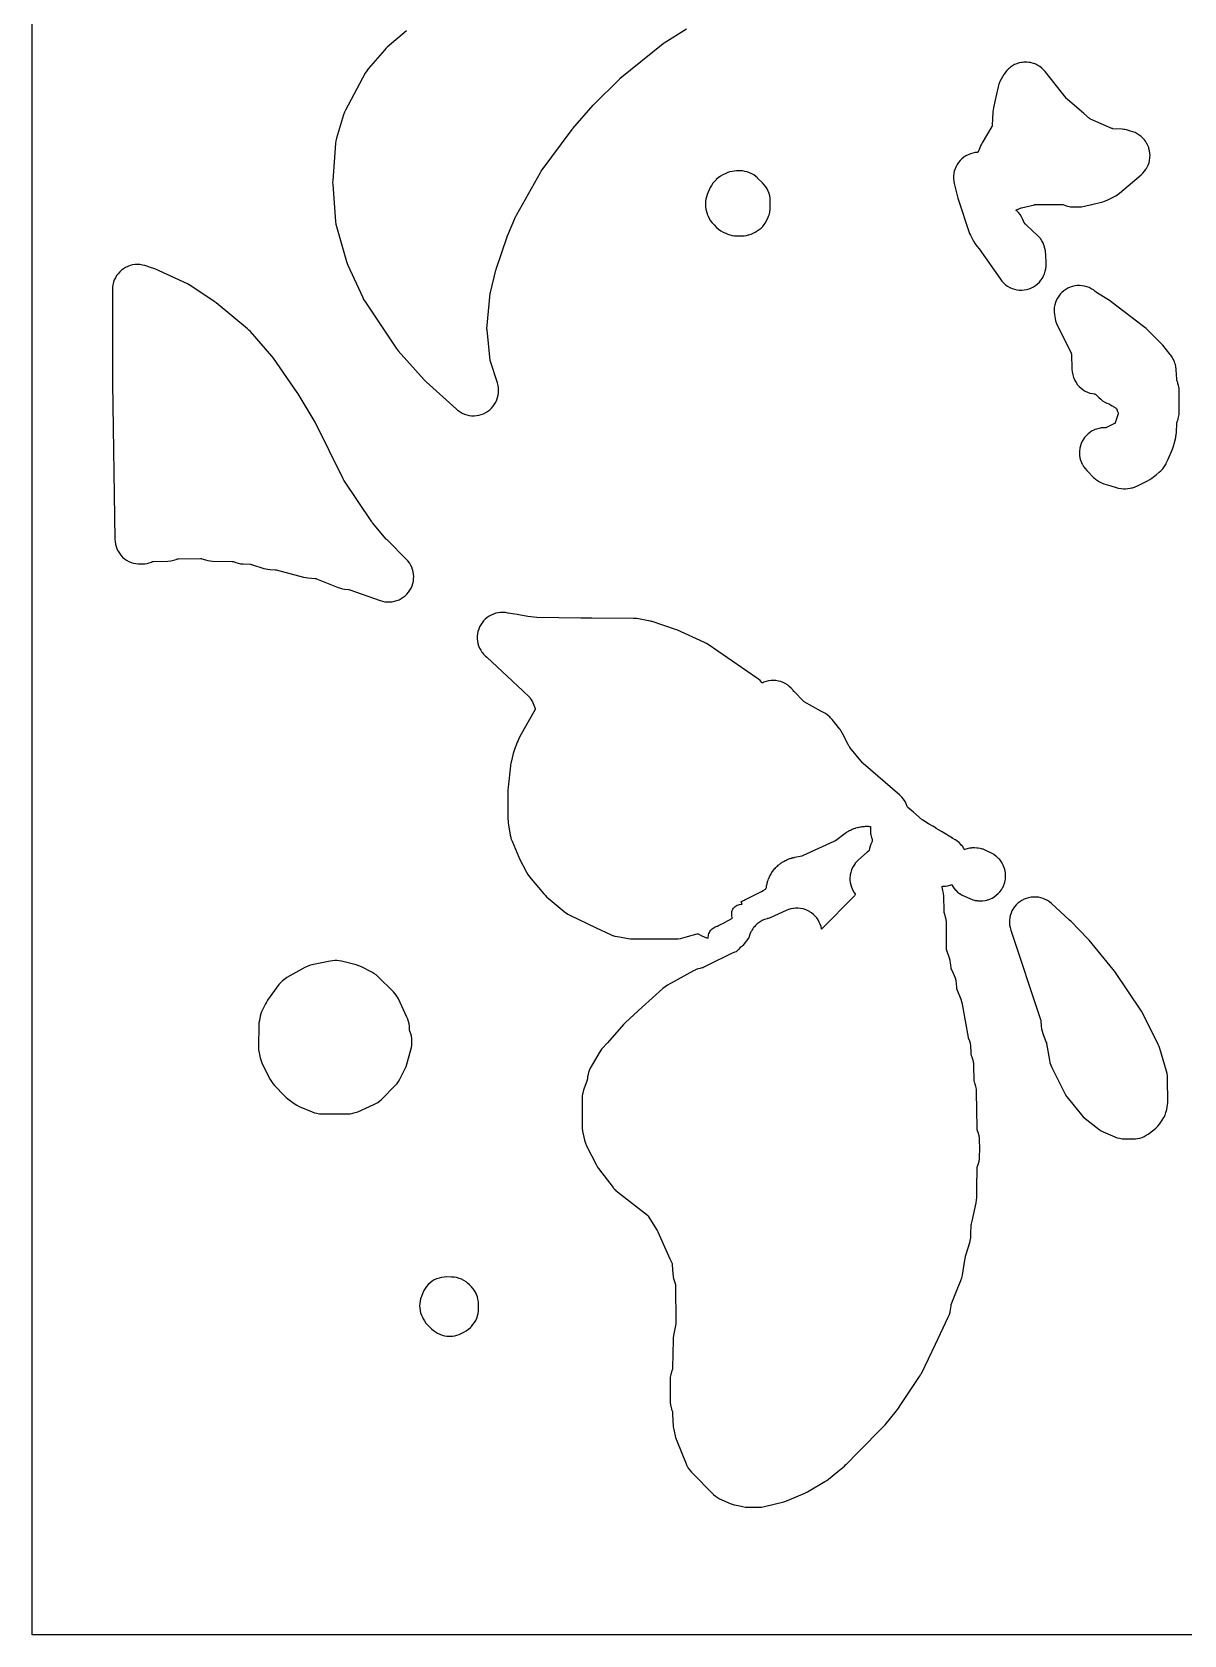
# Model space of a CAD drawing. Header units: millimetres. Extents: x 0 to 300, y 0 to 300.
# Drawn here: x 0 to 114.8, y 0 to 159.8 of the extents above; entities that cross this region are included whole.
import ezdxf

# ---------------------------------------------------------------- set-up
doc = ezdxf.new("R2010")
doc.units = ezdxf.units.MM
doc.layers.add('CUT', color=7, linetype='CONTINUOUS')

msp = doc.modelspace()

# ---------------------------------------------------------------- linework, layer by layer
at = {"layer": 'CUT'}
for points in [[(0.0029, 0.0029), (0.0006, 0.0501), (0, 0.0614), (0, 299.9386), (0.0006, 299.9499), (0.0029, 299.9971), (0.0501, 299.9994), (0.0614, 300), (299.8528, 300), (299.9113, 299.9971), (299.9141, 299.9386), (299.9141, 0.0614), (299.9113, 0.0029), (299.8528, 0), (299.8528, 0), (0.0614, 0), (0.0501, 0.0006)], [(92.1057, 146.3733), (92.0101, 146.1461), (91.9372, 145.9107), (91.8879, 145.6692), (91.8626, 145.424), (91.8616, 145.1775), (91.8849, 144.9321), (91.9322, 144.6902), (91.9345, 144.6806), (91.9347, 144.68), (92.2962, 143.2106), (92.3527, 143.0155), (93.3951, 139.8958), (93.4615, 139.7197), (93.5409, 139.549), (93.8481, 138.949), (94.001, 138.6899), (94.184, 138.4511), (94.4131, 138.1866), (96.5384, 135.1354), (96.6897, 134.9396), (96.8597, 134.7596), (97.0466, 134.5974), (97.2486, 134.4545), (97.4638, 134.3322), (97.69, 134.2318), (97.925, 134.1542), (98.1666, 134.1003), (98.4123, 134.0705), (98.6597, 134.0652), (98.9065, 134.0844), (99.1501, 134.1278), (99.3883, 134.1952), (99.6186, 134.2858), (99.8389, 134.3986), (100.0469, 134.5328), (100.2406, 134.6868), (100.4182, 134.8592), (100.5778, 135.0484), (100.7179, 135.2524), (100.8372, 135.4692), (100.9345, 135.6968), (101.0088, 135.9329), (101.0593, 136.1752), (101.0857, 136.4213), (101.0876, 136.6688), (101.0457, 137.67), (101.0431, 137.7319), (101.0217, 137.9705), (100.9774, 138.206), (100.9109, 138.4361), (100.8878, 138.4944), (100.8781, 138.5263), (100.7804, 138.7598), (100.6595, 138.9823), (100.5168, 139.1914), (100.3537, 139.385), (100.1718, 139.5611), (99.7941, 139.8914), (99.0212, 140.6291), (98.8719, 140.8285), (98.8413, 140.921), (98.751, 141.1541), (98.638, 141.3769), (98.5032, 141.5874), (98.3482, 141.7833), (98.1743, 141.9628), (98.0847, 142.0465), (98.1348, 142.0711), (98.5251, 142.2393), (98.5413, 142.2458), (98.6096, 142.2684), (98.6264, 142.2728), (99.919, 142.5782), (99.9412, 142.5827), (100.0342, 142.5937), (100.0568, 142.5945), (101.2106, 142.5992), (102.0073, 142.6025), (102.1892, 142.5944), (102.1892, 142.5945), (102.2221, 142.5916), (102.4834, 142.5956), (102.6215, 142.6049), (102.6397, 142.605), (102.6584, 142.6046), (102.696, 142.6008), (102.7012, 142.6003), (102.7028, 142.5999), (102.7433, 142.5915), (102.7633, 142.5856), (103.1226, 142.47), (103.2373, 142.4396), (103.3749, 142.4031), (103.5321, 142.3786), (103.6327, 142.3629), (103.7288, 142.3581), (103.8934, 142.3498), (104.3214, 142.3507), (104.622, 142.3694), (104.9183, 142.4242), (105.6048, 142.5945), (105.6481, 142.6043), (106.7275, 142.873), (106.9045, 142.9277), (106.993, 142.955), (106.9935, 142.9553), (106.994, 142.9554), (107.2496, 143.067), (107.6521, 143.27), (107.9225, 143.4065), (108.0265, 143.4669), (108.1781, 143.555), (108.4144, 143.7327), (109.7046, 144.8281), (110.5668, 145.5601), (110.6851, 145.6708), (110.7428, 145.7248), (110.9021, 145.9056), (110.9412, 145.9597), (111.0433, 146.101), (111.1008, 146.1993), (111.165, 146.3091), (111.2234, 146.4356), (111.2661, 146.5279), (111.3457, 146.7555), (111.403, 146.9896), (111.4075, 147.0211), (111.4374, 147.2282), (111.4423, 147.3314), (111.4487, 147.469), (111.4368, 147.7092), (111.4368, 147.7098), (111.4342, 147.7273), (111.4017, 147.9483), (111.3439, 148.1823), (111.3138, 148.2675), (111.2637, 148.4096), (111.1757, 148.5988), (111.1621, 148.6282), (111.1456, 148.6562), (111.0398, 148.836), (110.9906, 148.9038), (110.8982, 149.031), (110.7384, 149.2115), (110.5619, 149.3757), (110.5203, 149.4076), (110.3705, 149.5222), (110.1658, 149.6496), (109.9498, 149.7566), (109.7246, 149.8424), (109.512, 149.9118), (109.3072, 149.9787), (109.0987, 150.0369), (108.9203, 150.0704), (108.8859, 150.0768), (108.8402, 150.0814), (108.6705, 150.0982), (107.7517, 150.1494), (107.7437, 150.1501), (107.734, 150.1508), (107.7118, 150.154), (107.6978, 150.1561), (107.6634, 150.1676), (107.6536, 150.1717), (107.6469, 150.1745), (105.5222, 151.1061), (105.5042, 151.1145), (105.4686, 151.1347), (105.435, 151.1582), (105.4216, 151.1693), (105.4197, 151.1708), (104.8441, 151.6691), (103.2011, 153.0913), (103.1874, 153.1036), (103.1347, 153.1586), (103.127, 153.1678), (103.1229, 153.1728), (100.9977, 155.8433), (100.8387, 156.0244), (100.663, 156.1893), (100.4723, 156.3366), (100.2697, 156.464), (100.2683, 156.4648), (100.0529, 156.5728), (99.9664, 156.6062), (99.828, 156.6596), (99.6144, 156.7191), (99.5959, 156.7243), (99.5286, 156.7362), (99.3586, 156.7663), (99.1703, 156.7812), (99.1184, 156.7853), (98.8775, 156.7811), (98.7492, 156.7665), (98.6381, 156.7538), (98.4024, 156.7035), (98.1727, 156.6307), (97.951, 156.5362), (97.7395, 156.4207), (97.5401, 156.2854), (97.4308, 156.1948), (97.3546, 156.1316), (97.1848, 155.9606), (97.0322, 155.7741), (96.8983, 155.5737), (96.8789, 155.5414), (96.6052, 155.0856), (96.479, 154.8472), (96.3792, 154.5967), (96.307, 154.3369), (95.9795, 152.8521), (95.8461, 152.2474), (95.8105, 152.0475), (95.8102, 152.0458), (95.7909, 151.8418), (95.7178, 150.4685), (95.7163, 150.4494), (95.7156, 150.4447), (95.7152, 150.4418), (95.7148, 150.4391), (95.7119, 150.4203), (95.7104, 150.4103), (95.6935, 150.3746), (95.6916, 150.3713), (95.6841, 150.3579), (94.7187, 148.7447), (94.6535, 148.6159), (94.5591, 148.4294), (94.4754, 148.2302), (94.3129, 147.8434), (94.2871, 147.7895), (94.2645, 147.7886), (94.019, 147.7672), (93.7767, 147.7216), (93.5401, 147.6525), (93.3115, 147.5604), (93.0931, 147.4462), (92.8869, 147.311), (92.6951, 147.1562), (92.5195, 146.9833), (92.3617, 146.7939), (92.2233, 146.5899)], [(71.461, 139.5735), (71.6774, 139.6468), (71.8862, 139.7396), (72.0955, 139.8443), (72.2993, 139.9585), (72.4916, 140.0912), (72.6706, 140.2412), (72.8349, 140.4073), (72.9829, 140.5881), (73.1134, 140.7818), (73.2253, 140.9869), (73.227, 140.9903), (73.3375, 141.2175), (73.4276, 141.4267), (73.4984, 141.6433), (73.5492, 141.8653), (73.5795, 142.0911), (73.5892, 142.3187), (73.5871, 142.9647), (73.574, 143.2134), (73.5361, 143.4595), (73.474, 143.7006), (73.3881, 143.9343), (73.2795, 144.1584), (73.1491, 144.3705), (72.9983, 144.5686), (72.8285, 144.7507), (72.3285, 145.236), (72.3249, 145.2395), (72.143, 145.3997), (71.9464, 145.5416), (71.737, 145.6637), (71.5168, 145.765), (71.2878, 145.8445), (71.0522, 145.9014), (70.8122, 145.9352), (70.57, 145.9457), (70.2364, 145.9439), (70.0077, 145.9321), (69.781, 145.8995), (69.5583, 145.8463), (69.5434, 145.8413), (69.5265, 145.8372), (69.3098, 145.7626), (69.1009, 145.6685), (68.8602, 145.5466), (68.6274, 145.4124), (68.4102, 145.254), (68.2114, 145.0732), (68.2066, 145.0684), (68.0322, 144.8918), (67.8657, 144.7055), (67.7187, 144.5035), (67.5925, 144.2878), (67.4885, 144.0606), (67.3018, 143.592), (67.2972, 143.5805), (67.2196, 143.3549), (67.1638, 143.123), (67.1303, 142.8868), (67.1196, 142.6485), (67.1198, 142.5825), (67.1312, 142.3504), (67.1641, 142.1203), (67.2182, 141.8943), (67.2252, 141.8737), (67.2283, 141.8611), (67.2895, 141.6847), (67.2931, 141.6743), (67.2934, 141.6736), (67.3037, 141.6439), (67.3987, 141.4345), (67.5151, 141.2067), (67.6485, 140.9764), (67.8057, 140.7617), (67.9849, 140.5648), (67.989, 140.5608), (68.2388, 140.314), (68.4409, 140.1349), (68.6611, 139.9787), (68.8968, 139.8471), (69.1436, 139.7263), (69.1496, 139.7234), (69.3591, 139.6325), (69.576, 139.5611), (69.7984, 139.5098), (70.0247, 139.479), (70.2528, 139.469), (70.7527, 139.4698), (70.9808, 139.4807), (71.2069, 139.5123), (71.4292, 139.5644), (71.4456, 139.5698)], [(8.5774, 108.0342), (8.7093, 107.8245), (8.8614, 107.6288), (9.0321, 107.4491), (9.2197, 107.2872), (9.4225, 107.1447), (9.6383, 107.0229), (9.8652, 106.9232), (10.1008, 106.8464), (10.3428, 106.7932), (10.589, 106.7643), (10.8368, 106.76), (11.0192, 106.7658), (11.2448, 106.7832), (11.4678, 106.821), (11.6865, 106.8787), (11.8991, 106.956), (11.9706, 106.9857), (11.9866, 106.992), (12.022, 107.003), (12.0584, 107.0073), (12.0757, 107.0082), (13.5362, 107.048), (13.8207, 107.072), (14.1007, 107.1284), (14.3723, 107.2163), (14.5001, 107.2659), (14.5162, 107.2717), (14.5517, 107.2818), (14.588, 107.2853), (14.6053, 107.2858), (16.8196, 107.2971), (16.8389, 107.2967), (16.8803, 107.2926), (16.921, 107.2843), (16.9396, 107.279), (17.3011, 107.1657), (17.531, 107.1055), (17.7657, 107.0674), (18.0029, 107.0518), (19.9411, 107.0163), (19.9616, 107.0153), (20.0052, 107.0097), (20.048, 106.9994), (20.0675, 106.993), (20.3092, 106.906), (20.5487, 106.833), (20.7943, 106.7844), (21.0436, 106.7606), (21.7742, 106.7277), (21.7795, 106.7273), (21.8307, 106.7208), (21.8567, 106.715), (21.8797, 106.7084), (23.1098, 106.3208), (23.3113, 106.2665), (23.5165, 106.2292), (23.7242, 106.2091), (24.232, 106.1812), (24.2509, 106.1797), (24.3314, 106.1671), (24.3498, 106.1628), (27.0742, 105.4511), (27.2894, 105.4049), (27.5078, 105.3778), (28.239, 105.3196), (28.2577, 105.3177), (28.2976, 105.3104), (28.3365, 105.2992), (28.3542, 105.2927), (30.5286, 104.4237), (30.733, 104.3521), (30.9428, 104.2985), (31.1564, 104.2632), (31.5584, 104.2146), (31.5788, 104.2116), (31.6656, 104.1912), (31.6853, 104.1849), (34.7147, 103.1129), (34.9456, 103.0436), (35.182, 102.9968), (35.4218, 102.973), (35.6628, 102.9724), (35.9028, 102.995), (36.1394, 103.0406), (36.3706, 103.1087), (36.5941, 103.1988), (36.8079, 103.3101), (37.0101, 103.4414), (37.1986, 103.5915), (37.3718, 103.7591), (37.528, 103.9426), (37.6659, 104.1403), (37.7841, 104.3503), (37.8815, 104.5708), (37.9572, 104.7996), (38.0105, 105.0346), (38.041, 105.2737), (38.0483, 105.5146), (38.0323, 105.7551), (37.9933, 105.9929), (37.9316, 106.2259), (37.8477, 106.4518), (37.7424, 106.6687), (37.6168, 106.8743), (37.4719, 107.067), (37.3092, 107.2447), (35.3864, 109.1519), (35.3462, 109.1938), (35.308, 109.2376), (33.9511, 110.8747), (33.914, 110.9218), (33.8793, 110.9708), (31.091, 115.1231), (31.0498, 115.189), (31.013, 115.2574), (28.2131, 120.8954), (28.1178, 121.0697), (26.5323, 123.7121), (26.4381, 123.8576), (24.0561, 127.2675), (23.8903, 127.4795), (21.7604, 129.9205), (21.6199, 130.0688), (21.4678, 130.2051), (18.34, 132.7862), (18.141, 132.9344), (15.8388, 134.4779), (15.67, 134.5816), (15.4936, 134.6716), (12.2387, 136.1729), (12.2373, 136.1735), (11.9217, 136.2939), (11.238, 136.5031), (10.9998, 136.5633), (10.7569, 136.5999), (10.5116, 136.6125), (10.2661, 136.6009), (10.0231, 136.5653), (9.7847, 136.506), (9.5532, 136.4236), (9.331, 136.3189), (9.1201, 136.1928), (8.9226, 136.0467), (8.7404, 135.8819), (8.5753, 135.7), (8.4288, 135.5028), (8.3024, 135.2921), (8.1972, 135.0701), (8.1144, 134.8388), (8.0546, 134.6005), (8.0186, 134.3575), (8.0066, 134.1121), (8.0066, 134.111), (8.0081, 124.8321), (8.0084, 124.7925), (8.2573, 109.2187), (8.2736, 108.9714), (8.3142, 108.727), (8.3789, 108.4877), (8.4669, 108.2561)], [(104.2306, 124.6339), (104.3971, 124.4455), (104.5817, 124.2749), (104.7826, 124.1236), (104.9976, 123.9933), (105.2246, 123.8852), (105.4613, 123.8005), (105.7054, 123.74), (105.867, 123.7168), (105.8668, 123.7154), (105.9162, 123.7084), (105.994, 123.6934), (106.0049, 123.6902), (106.0466, 123.6517), (106.0835, 123.6145), (106.243, 123.4533), (106.3156, 123.3799), (106.3501, 123.345), (106.53, 123.1801), (106.725, 123.0335), (106.9335, 122.9067), (107.1533, 122.8008), (107.3824, 122.7168), (107.4139, 122.7069), (107.5223, 122.6287), (107.5227, 122.6293), (107.6757, 122.519), (107.9095, 122.3859), (108.0112, 122.3351), (108.0664, 122.3039), (108.0932, 122.2464), (108.1804, 122.0309), (108.2622, 121.8287), (108.2691, 121.8105), (108.2803, 121.7723), (108.272, 121.7333), (108.2702, 121.7271), (108.2666, 121.7147), (107.9876, 120.84), (107.981, 120.8212), (107.9648, 120.7839), (107.93, 120.7627), (107.9123, 120.7536), (107.8511, 120.7243), (107.1029, 120.3659), (107.0966, 120.3631), (107.0849, 120.3578), (107.0464, 120.3439), (107.044, 120.3438), (107.0359, 120.3435), (106.9094, 120.3449), (106.8184, 120.3458), (106.6506, 120.3314), (106.5784, 120.3252), (106.4912, 120.3092), (106.3415, 120.2816), (106.1099, 120.2154), (105.9439, 120.1501), (105.8857, 120.1272), (105.8308, 120.0992), (105.6711, 120.0178), (105.468, 119.8883), (105.4154, 119.8472), (105.2783, 119.7398), (105.1122, 119.5819), (105.1037, 119.5738), (104.946, 119.3918), (104.9263, 119.364), (104.8065, 119.1954), (104.6866, 118.9865), (104.5873, 118.767), (104.5132, 118.5496), (104.5096, 118.539), (104.4542, 118.3046), (104.44, 118.2003), (104.4216, 118.0659), (104.4144, 117.8809), (104.4144, 117.8808), (104.4122, 117.8252), (104.4259, 117.5847), (104.4628, 117.3466), (104.5224, 117.1132), (104.6041, 116.8866), (104.6936, 116.6978), (104.7073, 116.669), (104.831, 116.4623), (104.8455, 116.4426), (104.974, 116.2684), (105.135, 116.0892), (105.2354, 115.9877), (105.8254, 115.3914), (105.9569, 115.2709), (106.0042, 115.2275), (106.198, 115.0816), (106.3247, 115.0043), (106.405, 114.9552), (106.6233, 114.8495), (106.8508, 114.7655), (107.5384, 114.5487), (108.0692, 114.3813), (108.1648, 114.3564), (108.3118, 114.318), (108.5596, 114.2793), (108.81, 114.2656), (108.875, 114.2654), (109.0098, 114.2648), (109.2407, 114.2744), (109.4698, 114.3054), (109.6068, 114.337), (109.6951, 114.3574), (109.9146, 114.43), (110.0164, 114.4745), (110.1264, 114.5225), (111.1884, 115.0462), (111.4176, 115.1746), (111.632, 115.3263), (112.0444, 115.6519), (112.3546, 115.8969), (112.5245, 116.0451), (112.5405, 116.0591), (112.5408, 116.0595), (112.7094, 116.2388), (112.7821, 116.3333), (112.8598, 116.4344), (112.9902, 116.6437), (113.044, 116.7528), (113.0993, 116.865), (113.2544, 117.2229), (113.6791, 118.2028), (113.7545, 118.3992), (113.8132, 118.6013), (113.8435, 118.7247), (114.0044, 119.3807), (114.0355, 119.5409), (114.0509, 119.6204), (114.0738, 119.8636), (114.1157, 120.7914), (114.1164, 120.8011), (114.1169, 120.8087), (114.1194, 120.8278), (114.1216, 120.8443), (114.1273, 120.8622), (114.1324, 120.8782), (114.1388, 120.8945), (114.1503, 120.922), (114.1573, 120.9388), (114.1695, 120.9726), (114.2407, 121.1696), (114.2631, 121.258), (114.301, 121.4074), (114.3377, 121.65), (114.3505, 121.895), (114.3545, 123.2667), (114.3566, 123.9844), (114.3477, 124.1529), (114.3419, 124.2626), (114.2963, 124.5375), (114.2312, 124.7674), (114.2204, 124.8056), (114.2149, 124.8218), (114.1301, 125.068), (114.1246, 125.0853), (114.1156, 125.122), (114.11, 125.1595), (114.1086, 125.1771), (114.0565, 126.1057), (114.0539, 126.1514), (114.0515, 126.1738), (114.0262, 126.4077), (113.9722, 126.6599), (113.9283, 126.7948), (113.8925, 126.9051), (113.788, 127.1409), (113.7319, 127.2388), (113.6598, 127.3646), (113.5094, 127.5735), (113.5092, 127.5739), (113.4606, 127.6346), (112.7175, 128.5623), (112.5237, 128.7776), (111.0506, 130.2335), (110.8014, 130.4493), (110.1, 130.9798), (110.1, 130.9799), (107.6937, 132.8001), (107.4159, 133.0102), (107.2295, 133.1384), (106.1214, 133.8285), (106.073, 133.862), (105.9923, 133.9298), (105.7988, 134.0769), (105.592, 134.2045), (105.3738, 134.3114), (105.1462, 134.3967), (104.9114, 134.4594), (104.6716, 134.499), (104.4291, 134.5152), (104.1862, 134.5078), (103.9452, 134.4768), (103.7083, 134.4225), (103.4778, 134.3455), (103.2559, 134.2465), (103.0446, 134.1264), (102.846, 133.9864), (102.6619, 133.8277), (102.4941, 133.652), (102.3441, 133.4607), (102.2135, 133.2558), (102.1033, 133.0392), (102.0147, 132.8129), (101.9485, 132.5791), (101.9053, 132.3399), (101.8855, 132.0977), (101.8894, 131.8547), (101.9168, 131.6132), (101.9786, 131.2343), (102.0324, 130.9852), (102.1112, 130.7429), (102.2143, 130.5099), (103.5724, 127.8205), (103.581, 127.8022), (103.5963, 127.7615), (103.6025, 127.7185), (103.6037, 127.6983), (103.6562, 126.1829), (103.6817, 125.9031), (103.7384, 125.6279), (103.8256, 125.3609), (103.8552, 125.2852), (103.9582, 125.0558), (104.0838, 124.838)], [(70.8247, 73.1624), (70.8518, 73.1747), (70.9179, 73.2037), (71.0322, 73.2608), (71.0981, 73.298), (71.1239, 73.3121), (71.1756, 73.3395), (71.2017, 73.353), (72.7211, 74.1131), (72.8663, 74.1979), (73.1017, 74.3568), (73.1548, 74.3963), (73.1616, 74.4025), (73.1678, 74.4093), (73.1734, 74.4167), (73.1782, 74.4245), (73.1823, 74.4328), (73.1855, 74.4414), (73.188, 74.4503), (73.1993, 74.5155), (73.2026, 74.5424), (73.2111, 74.599), (73.2307, 74.7119), (73.2419, 74.7681), (73.2655, 74.8737), (73.2793, 74.9293), (73.3096, 75.0398), (73.3261, 75.0947), (73.3597, 75.1976), (73.3787, 75.2516), (73.4194, 75.3587), (73.4411, 75.4117), (73.4843, 75.511), (73.5084, 75.563), (73.5591, 75.6657), (73.5857, 75.7164), (73.6382, 75.8111), (73.6672, 75.8605), (73.7275, 75.9579), (73.7588, 76.0059), (73.8201, 76.0952), (73.8537, 76.1416), (73.9229, 76.2328), (73.9587, 76.2776), (74.0282, 76.3606), (74.066, 76.4036), (74.1437, 76.4878), (74.1835, 76.529), (74.2607, 76.605), (74.3024, 76.6442), (74.3878, 76.7206), (74.4314, 76.7578), (74.5154, 76.8261), (74.5607, 76.8611), (74.6529, 76.9291), (74.6999, 76.9619), (74.79, 77.0219), (74.8385, 77.0525), (74.9368, 77.1113), (74.9866, 77.1395), (75.0821, 77.1906), (75.1332, 77.2164), (75.2367, 77.2656), (75.289, 77.289), (75.3889, 77.3307), (75.4422, 77.3516), (75.5499, 77.3906), (75.6042, 77.4089), (75.7129, 77.4426), (75.7403, 77.4507), (75.7954, 77.4664), (75.8231, 77.4739), (75.8414, 77.4786), (75.8553, 77.4821), (75.8831, 77.4889), (75.897, 77.4923), (75.9551, 77.5058), (75.9691, 77.509), (75.9971, 77.5151), (76.0111, 77.5181), (76.7673, 77.6754), (76.844, 77.6959), (76.9179, 77.7251), (79.9706, 79.1354), (80.0313, 79.1671), (80.0886, 79.2047), (81.0707, 79.9194), (81.0827, 79.928), (81.1068, 79.9451), (81.1189, 79.9536), (81.1695, 79.9886), (81.1818, 79.9969), (81.2063, 80.0134), (81.2186, 80.0215), (81.2349, 80.0322), (81.2598, 80.0481), (81.31, 80.0793), (81.3353, 80.0945), (81.4366, 80.1539), (81.4883, 80.1826), (81.593, 80.2373), (81.6461, 80.2634), (81.7475, 80.3101), (81.8018, 80.3335), (81.9114, 80.3777), (81.9667, 80.3984), (82.0723, 80.435), (82.1286, 80.453), (82.242, 80.4861), (82.2991, 80.5013), (82.4078, 80.5273), (82.4656, 80.5396), (82.5817, 80.5615), (82.64, 80.5709), (82.7507, 80.5862), (82.8094, 80.5928), (82.9272, 80.6031), (82.9862, 80.6068), (83.0978, 80.611), (83.1569, 80.6118), (83.275, 80.6105), (83.3341, 80.6083), (83.4456, 80.6016), (83.5045, 80.5966), (83.5904, 80.5871), (83.5695, 80.347), (83.572, 80.1038), (83.5758, 80.0689), (83.5982, 79.862), (83.6166, 79.7736), (83.6205, 79.7548), (83.6477, 79.6239), (83.6896, 79.4897), (83.7201, 79.3917), (83.7443, 79.3258), (83.7468, 79.2872), (83.7467, 79.2684), (83.743, 79.1482), (83.7378, 79.085), (83.7095, 79.0323), (83.6122, 78.8299), (83.5335, 78.6195), (83.4739, 78.403), (83.4346, 78.1848), (83.4345, 78.1845), (83.3915, 78.1435), (83.2497, 78.0208), (82.3946, 77.281), (82.2128, 77.1069), (82.0628, 76.9312), (82.0494, 76.9154), (81.906, 76.7084), (81.7842, 76.488), (81.6852, 76.2565), (81.61, 76.0162), (81.5593, 75.7696), (81.5453, 75.6325), (81.5337, 75.5192), (81.5336, 75.4288), (81.5335, 75.2674), (81.5585, 75.0169), (81.6086, 74.7701), (81.6833, 74.5297), (81.7818, 74.298), (81.9031, 74.0773), (82.0459, 73.87), (82.0607, 73.8507), (82.089, 73.8138), (82.0631, 73.7768), (82.0291, 73.7352), (81.9887, 73.689), (81.9376, 73.6338), (78.7472, 70.3919), (78.7065, 70.3544), (78.7031, 70.3738), (78.7017, 70.3817), (78.6493, 70.6169), (78.5744, 70.846), (78.4778, 71.0668), (78.3604, 71.2772), (78.2232, 71.4754), (78.0677, 71.6595), (77.8951, 71.8277), (77.7071, 71.9785), (77.5725, 72.0667), (77.5055, 72.1105), (77.3529, 72.1906), (77.2921, 72.2225), (77.069, 72.3134), (76.8635, 72.3749), (76.8381, 72.3825), (76.6016, 72.4289), (76.3618, 72.4524), (76.2709, 72.4525), (76.1208, 72.4527), (75.9009, 72.4317), (75.8809, 72.4298), (75.6443, 72.3839), (75.529, 72.3497), (75.4133, 72.3154), (75.1899, 72.225), (73.5886, 71.4852), (73.5678, 71.4763), (73.4803, 71.4474), (73.4789, 71.447), (73.4696, 71.4447), (73.3892, 71.4276), (73.3074, 71.4058), (73.2675, 71.3952), (73.1567, 71.3663), (73.1516, 71.3644), (73.1462, 71.3629), (73.0272, 71.3181), (72.92, 71.2781), (72.9156, 71.2759), (72.9109, 71.2742), (72.7959, 71.2169), (72.6934, 71.1665), (72.6897, 71.1641), (72.6857, 71.1622), (72.5757, 71.0929), (72.4792, 71.0326), (72.4762, 71.0302), (72.4729, 71.0281), (72.369, 70.947), (72.2797, 70.8777), (72.2773, 70.8754), (72.2747, 70.8734), (72.1777, 70.7806), (72.0968, 70.7035), (72.095, 70.7014), (72.093, 70.6995), (72.0038, 70.5951), (71.9323, 70.5118), (71.9311, 70.51), (71.9297, 70.5083), (71.8489, 70.3917), (71.7881, 70.3044), (71.7873, 70.303), (71.7864, 70.3016), (71.7139, 70.1707), (71.6656, 70.0835), (71.6651, 70.0825), (71.6646, 70.0816), (71.5988, 69.9281), (71.5659, 69.8514), (71.5658, 69.8509), (71.5655, 69.8504), (71.4902, 69.6105), (71.4871, 69.5984), (71.4649, 69.5132), (71.443, 69.4781), (71.4311, 69.4621), (71.4204, 69.4484), (70.8611, 68.7323), (70.8479, 68.7162), (70.8181, 68.6854), (70.7853, 68.6578), (70.7417, 68.6268), (70.7431, 68.6249), (70.5948, 68.5137), (70.4111, 68.3448), (70.245, 68.1584), (70.1887, 68.0808), (70.0376, 68.0467), (69.9977, 68.0336), (69.8074, 67.9709), (69.5857, 67.8731), (69.0022, 67.5811), (69.0021, 67.5811), (68.1715, 67.1656), (66.8913, 66.5251), (66.8865, 66.5228), (66.8746, 66.518), (66.8745, 66.518), (66.84, 66.5039), (66.8374, 66.5031), (66.8159, 66.4965), (66.8042, 66.4936), (66.7926, 66.4907), (66.6535, 66.46), (66.5975, 66.4476), (66.3678, 66.3852), (66.145, 66.3012), (66.1043, 66.2812), (65.9313, 66.1964), (63.3487, 64.7739), (63.1029, 64.6193), (62.8766, 64.4372), (60.8098, 62.5654), (59.1481, 61.0606), (58.9467, 60.8559), (57.3522, 59.0377), (56.8127, 58.4225), (56.7789, 58.38), (56.6621, 58.2331), (56.5924, 58.1255), (56.5306, 58.0301), (55.7053, 56.6096), (55.5861, 56.3772), (55.4917, 56.1337), (55.4799, 56.0902), (55.4233, 55.8816), (55.3816, 55.6238), (55.375, 55.563), (55.3614, 55.4384), (55.3581, 55.4144), (55.3539, 55.3965), (55.3474, 55.3689), (55.3452, 55.3596), (55.3426, 55.3487), (55.335, 55.3164), (55.3273, 55.2933), (54.9981, 54.4008), (54.9685, 54.3082), (54.9303, 54.1882), (54.8928, 54.02), (54.8817, 53.9704), (54.8753, 53.9212), (54.8528, 53.7492), (54.8436, 53.5262), (54.8458, 52.9463), (54.855, 50.5064), (54.873, 50.2159), (54.9247, 49.9294), (55.0748, 49.3073), (55.1587, 49.0309), (55.2739, 48.7659), (56.2228, 46.8886), (56.3382, 46.6848), (56.3762, 46.6302), (56.4721, 46.4926), (57.9196, 44.6099), (57.9681, 44.5521), (58.0564, 44.4468), (58.1794, 44.3232), (58.2066, 44.2959), (58.3691, 44.1584), (61.3541, 41.8427), (61.3639, 41.8348), (61.3681, 41.8313), (61.3954, 41.8059), (61.4173, 41.7763), (61.4272, 41.7609), (62.3046, 40.3203), (62.3418, 40.2547), (62.3749, 40.187), (63.5939, 37.485), (63.7985, 37.0314), (63.8055, 37.015), (63.8069, 37.0108), (63.8176, 36.98), (63.8232, 36.9439), (63.8245, 36.9282), (63.8247, 36.9259), (63.8857, 35.9586), (63.904, 35.785), (63.9079, 35.748), (63.9173, 35.6991), (63.9479, 35.54), (64.0053, 35.3362), (64.1334, 34.9461), (64.1393, 34.9264), (64.1483, 34.8847), (64.1529, 34.8424), (64.1536, 34.8217), (64.171, 31.1198), (64.1706, 31.1011), (64.1637, 31.0237), (64.1607, 31.0052), (63.9435, 29.8387), (63.9138, 29.6313), (63.9042, 29.467), (63.9016, 29.4222), (63.8554, 26.6121), (63.8546, 26.5918), (63.8536, 26.5834), (63.8496, 26.5502), (63.8404, 26.5093), (63.8344, 26.4899), (63.7468, 26.2287), (63.7422, 26.2149), (63.7357, 26.1916), (63.6704, 25.9554), (63.6269, 25.6896), (63.6123, 25.4208), (63.6112, 23.3285), (63.6206, 23.1111), (63.635, 23.0008), (63.6488, 22.8954), (63.6721, 22.79), (63.6957, 22.6829), (63.7383, 22.5472), (63.7608, 22.4753), (63.8294, 22.2861), (63.8357, 22.2673), (63.836, 22.2665), (63.8462, 22.2253), (63.8521, 22.1832), (63.8534, 22.1627), (63.8884, 21.1969), (63.8959, 20.9876), (63.9006, 20.934), (63.9177, 20.7365), (63.9646, 20.4893), (63.9647, 20.4889), (64.1587, 19.6889), (64.2703, 19.3414), (65.192, 17.0606), (65.2807, 16.8691), (65.2963, 16.8354), (65.3017, 16.8261), (65.4224, 16.6216), (65.5691, 16.4213), (65.735, 16.2366), (67.9421, 14.0115), (68.1239, 13.8455), (68.321, 13.6982), (68.5317, 13.571), (68.7539, 13.4651), (69.6043, 13.1101), (69.8002, 13.0377), (70.0015, 12.982), (70.3739, 12.8955), (70.831, 12.7893), (71.1202, 12.7397), (71.4132, 12.7244), (72.2626, 12.73), (72.424, 12.7311), (72.6383, 12.7451), (72.7181, 12.7504), (73.0079, 12.8041), (74.942, 13.2825), (75.0515, 13.3142), (75.1315, 13.3374), (75.2853, 13.3954), (75.3161, 13.407), (77.0259, 14.1306), (77.3081, 14.2717), (77.4627, 14.3615), (79.0434, 15.2805), (79.2162, 15.3907), (79.3793, 15.5146), (80.3123, 16.2855), (80.9741, 16.8324), (81.1335, 16.9782), (81.1594, 17.0018), (82.3491, 18.2052), (84.8785, 20.7635), (85.0356, 20.938), (86.1713, 22.3259), (86.2486, 22.4301), (86.3127, 22.5165), (86.6769, 23.0595), (88.4801, 25.7479), (88.6139, 25.9828), (88.6602, 26.0641), (90.0557, 28.9891), (91.3381, 31.6771), (91.4412, 31.9273), (91.5167, 32.1871), (91.5636, 32.4536), (91.5786, 32.5773), (91.6092, 32.8303), (91.6116, 32.8473), (91.6189, 32.8821), (91.6204, 32.8869), (91.6292, 32.9162), (91.6326, 32.9254), (91.6351, 32.9319), (92.1705, 34.2742), (92.5955, 35.3398), (92.682, 35.596), (92.7402, 35.86), (92.9521, 37.147), (93.0413, 37.6894), (93.0478, 37.7213), (93.0584, 37.7741), (93.0792, 37.8497), (93.0814, 37.8575), (93.4769, 39.1161), (93.5056, 39.2239), (93.5342, 39.3313), (93.5632, 39.4998), (93.572, 39.5508), (93.5789, 39.6346), (93.5902, 39.7728), (93.5968, 39.9489), (93.6316, 40.8867), (93.6327, 40.9047), (93.6343, 40.9169), (93.6422, 40.9789), (93.6458, 40.9966), (93.7035, 41.2563), (94.1078, 43.0743), (94.1501, 43.3247), (94.1506, 43.3276), (94.153, 43.3647), (94.1672, 43.584), (94.1803, 44.5738), (94.2061, 46.5242), (94.2067, 46.5398), (94.2069, 46.5442), (94.2116, 46.585), (94.2203, 46.6252), (94.226, 46.6443), (94.3128, 46.911), (94.3387, 46.9905), (94.4023, 47.2237), (94.4431, 47.4619), (94.4607, 47.7019), (94.4607, 47.7029), (94.4786, 48.4268), (94.4786, 48.5497), (94.4604, 49.2892), (94.4438, 49.5214), (94.4057, 49.7511), (94.3465, 49.9762), (94.2262, 50.3593), (94.2245, 50.3655), (94.2209, 50.3779), (94.2127, 50.4169), (94.2084, 50.4566), (94.2077, 50.4759), (94.2066, 50.5653), (94.1643, 54.1183), (94.145, 54.4001), (94.094, 54.6779), (94.0251, 54.9052), (94.012, 54.9482), (93.9975, 54.9878), (93.9474, 55.1246), (93.9432, 55.1371), (93.9406, 55.145), (93.9299, 55.1883), (93.924, 55.2324), (93.9233, 55.2458), (93.9229, 55.254), (93.887, 56.7356), (93.8723, 56.9524), (93.8567, 57.0528), (93.8389, 57.1671), (93.7869, 57.378), (93.7168, 57.5837), (93.6537, 57.7455), (93.6463, 57.766), (93.6362, 57.804), (93.6347, 57.8094), (93.6279, 57.8539), (93.6264, 57.8756), (93.6072, 58.3327), (93.6004, 58.4968), (93.5791, 58.7341), (93.5763, 58.749), (93.5353, 58.9682), (93.4694, 59.1972), (93.4689, 59.1985), (93.382, 59.4188), (93.3662, 59.4539), (93.3533, 59.4885), (93.3436, 59.5242), (93.3402, 59.5411), (92.7428, 62.8865), (92.6883, 63.1243), (92.6108, 63.3556), (92.2018, 64.4039), (92.1962, 64.4197), (92.1951, 64.4227), (92.184, 64.4624), (92.177, 64.5031), (92.1751, 64.5229), (92.144, 64.967), (92.1187, 65.1744), (92.1129, 65.2227), (92.0555, 65.4738), (91.9726, 65.7177), (91.8651, 65.9518), (91.6478, 66.367), (91.6397, 66.3833), (91.6326, 66.4005), (91.6254, 66.4182), (91.6209, 66.4394), (91.6177, 66.4547), (91.6171, 66.4592), (91.6152, 66.473), (91.5768, 66.8094), (91.559, 66.9651), (91.5162, 67.2209), (91.4471, 67.471), (91.1897, 68.244), (91.182, 68.272), (91.1722, 68.3075), (91.1685, 68.3731), (91.1597, 70.8683), (91.1484, 71.0971), (91.1161, 71.3239), (91.0633, 71.5468), (90.9776, 71.8466), (90.9642, 71.8974), (90.9603, 71.9136), (90.9409, 72.0119), (90.9299, 72.1115), (90.9288, 72.1281), (90.9263, 72.1806), (90.8876, 73.648), (90.8668, 73.8984), (90.8643, 73.9286), (90.8096, 74.2049), (90.7161, 74.5684), (90.7046, 74.6244), (90.7979, 74.6267), (91.0452, 74.6452), (91.2895, 74.688), (91.4025, 74.7197), (91.5283, 74.7549), (91.6704, 74.8103), (91.7824, 74.6147), (91.9246, 74.4145), (92.0667, 74.2513), (92.0858, 74.2293), (92.2644, 74.0608), (92.4587, 73.9106), (92.4798, 73.8974), (92.6667, 73.7802), (92.7888, 73.7195), (92.8865, 73.6708), (93.5483, 73.3812), (93.6471, 73.3437), (93.7807, 73.293), (93.9394, 73.2502), (94.0206, 73.2283), (94.2003, 73.1986), (94.2657, 73.1878), (94.5137, 73.1718), (94.762, 73.1805), (95.0083, 73.2138), (95.1757, 73.2536), (95.25, 73.2713), (95.3099, 73.2921), (95.4848, 73.3526), (95.5593, 73.387), (95.7104, 73.4568), (95.8803, 73.5568), (95.9245, 73.5829), (96.1251, 73.7296), (96.3101, 73.8955), (96.4777, 74.0789), (96.6263, 74.2781), (96.6994, 74.3997), (96.7544, 74.4911), (96.8607, 74.7157), (96.9052, 74.8406), (96.9442, 74.9497), (96.9692, 75.0507), (97.004, 75.1909), (97.0275, 75.3536), (97.0396, 75.4368), (97.0506, 75.6851), (97.0486, 75.7207), (97.0369, 75.9332), (96.9986, 76.1787), (96.9362, 76.4192), (96.8502, 76.6523), (96.81, 76.7349), (96.7415, 76.8758), (96.6111, 77.0873), (96.4604, 77.2849), (96.3852, 77.3653), (96.2908, 77.4665), (96.199, 77.547), (96.104, 77.6304), (96.0867, 77.644), (95.8777, 77.793), (95.8344, 77.8176), (95.6545, 77.9197), (95.1345, 78.1806), (94.938, 78.2688), (94.8071, 78.3145), (94.7346, 78.3398), (94.6561, 78.3598), (94.5259, 78.393), (94.3134, 78.428), (94.1888, 78.4431), (93.9439, 78.4605), (93.6985, 78.4539), (93.6094, 78.4426), (93.4548, 78.4232), (93.2154, 78.3687), (93.0756, 78.3221), (92.9825, 78.2911), (92.9517, 78.2773), (92.8828, 78.407), (92.7453, 78.6134), (92.6645, 78.7119), (92.588, 78.8052), (92.4125, 78.9804), (92.2205, 79.1374), (92.047, 79.2527), (92.014, 79.2746), (91.7948, 79.3907), (91.7714, 79.4016), (91.7524, 79.4125), (90.6655, 80.0762), (90.1287, 80.404), (90.1132, 80.4134), (89.791, 80.6102), (89.3788, 80.8619), (88.8086, 81.2101), (88.8076, 81.2107), (88.8042, 81.2129), (88.7644, 81.2415), (88.7643, 81.2415), (88.7412, 81.2581), (88.736, 81.2624), (88.727, 81.2697), (87.864, 82.0052), (87.6894, 82.1541), (87.3176, 82.471), (87.273, 82.513), (87.2458, 82.5958), (87.1482, 82.8463), (87.0243, 83.0848), (86.8755, 83.3086), (86.7036, 83.5151), (86.5105, 83.702), (82.8536, 86.8788), (82.8169, 86.9134), (82.7831, 86.9508), (81.5246, 88.4642), (81.5108, 88.4818), (81.5088, 88.4849), (81.4601, 88.5589), (81.4495, 88.5786), (81.3502, 88.7746), (80.7953, 89.8698), (80.6713, 90.0868), (80.5824, 90.2117), (80.5263, 90.2905), (80.0152, 90.9368), (79.7704, 91.2464), (79.6095, 91.4306), (79.5231, 91.512), (79.4314, 91.5982), (79.2378, 91.7476), (79.0305, 91.8773), (78.6268, 92.1033), (76.9693, 93.0311), (76.9529, 93.0408), (76.9206, 93.0632), (76.8905, 93.0886), (76.8769, 93.1019), (75.9683, 94.0343), (75.955, 94.0486), (75.8779, 94.1451), (75.8318, 94.209), (75.6695, 94.3928), (75.4899, 94.5598), (75.2949, 94.7085), (75.0862, 94.8373), (74.8659, 94.945), (74.6362, 95.0307), (74.3991, 95.0934), (74.157, 95.1326), (73.9123, 95.1479), (73.6672, 95.1392), (73.4241, 95.1064), (73.1855, 95.0501), (72.9535, 94.9706), (72.8464, 94.9217), (72.7905, 94.8995), (72.7495, 94.9439), (72.7374, 94.9585), (72.5818, 95.1285), (72.4112, 95.2834), (72.2271, 95.422), (67.403, 98.7168), (67.2208, 98.83), (67.0296, 98.9273), (64.278, 100.1811), (64.0306, 100.2783), (61.8306, 101.0102), (61.743, 101.0325), (61.6567, 101.0594), (61.4812, 101.0991), (61.4807, 101.0992), (61.4804, 101.0992), (61.4595, 101.1039), (60.4664, 101.2861), (60.2523, 101.3159), (60.2212, 101.3175), (60.1593, 101.3258), (59.9468, 101.3362), (55.7902, 101.3627), (55.6494, 101.3639), (55.4512, 101.3655), (54.7127, 101.3717), (50.336, 101.4085), (49.4339, 101.5279), (48.5185, 101.6824), (48.3454, 101.7116), (48.1213, 101.7495), (47.467, 101.8599), (47.4234, 101.8696), (47.1853, 101.9108), (46.9444, 101.9288), (46.7028, 101.9235), (46.4629, 101.8949), (46.2269, 101.8433), (45.9969, 101.7691), (45.7752, 101.6731), (45.5638, 101.5561), (45.3647, 101.4193), (45.1797, 101.2639), (45.0106, 101.0913), (44.8589, 100.9033), (44.7261, 100.7014), (44.6134, 100.4877), (44.5219, 100.2642), (44.4523, 100.0328), (44.4054, 99.7958), (44.3817, 99.5553), (44.3812, 99.3137), (44.404, 99.0732), (44.45, 98.836), (44.5187, 98.6044), (44.6094, 98.3804), (44.7212, 98.1663), (44.8533, 97.964), (44.8608, 97.9546), (44.8623, 97.9522), (44.9114, 97.8914), (45.0042, 97.7753), (45.008, 97.7714), (45.0169, 97.7603), (45.1897, 97.5846), (45.3286, 97.4566), (48.9183, 94.106), (49.6217, 93.4495), (49.6369, 93.4252), (49.7351, 93.2686), (49.8296, 93.1181), (49.8832, 93.0326), (50.1458, 92.3483), (50.1518, 92.3313), (50.1596, 92.3031), (50.1594, 92.301), (50.1592, 92.2994), (50.1592, 92.2987), (50.1579, 92.2849), (50.1466, 92.2591), (50.1381, 92.2432), (48.6385, 89.5736), (48.4896, 89.2589), (48.4505, 89.159), (48.3662, 88.999), (48.2856, 88.8097), (48.2209, 88.6145), (48.1742, 88.4516), (48.0678, 88.1794), (47.9665, 87.8572), (47.7627, 87.0146), (47.7541, 86.9628), (47.7414, 86.9107), (47.7095, 86.7065), (47.7061, 86.6767), (47.704, 86.6642), (47.7006, 86.6289), (47.4581, 84.5066), (47.4419, 84.2301), (47.441, 83.9037), (47.4255, 83.7416), (47.4145, 83.4662), (47.4356, 82.091), (47.4338, 81.4781), (47.441, 81.281), (47.4491, 81.2112), (47.4501, 81.141), (47.4613, 80.9408), (47.4884, 80.7421), (47.6687, 79.7266), (47.7157, 79.5155), (47.7321, 79.4636), (47.7438, 79.4104), (47.8446, 79.1231), (48.5146, 77.5317), (48.5986, 77.3524), (49.2806, 76.0351), (49.4217, 75.7961), (49.5884, 75.5742), (51.0065, 73.8902), (51.1079, 73.7795), (51.1427, 73.7383), (51.2905, 73.5784), (51.4516, 73.432), (53.0417, 72.108), (53.2081, 71.9809), (53.3845, 71.8682), (53.39, 71.8652), (53.4216, 71.8449), (53.6152, 71.7429), (56.2498, 70.499), (57.6658, 69.8271), (57.8707, 69.7408), (57.8994, 69.7316), (57.8995, 69.7316), (57.8998, 69.7315), (58.0825, 69.6731), (58.0953, 69.6702), (58.1176, 69.6632), (58.3411, 69.615), (58.5456, 69.5806), (59.4253, 69.424), (59.6415, 69.3952), (59.7168, 69.3918), (59.7286, 69.3903), (59.9356, 69.3816), (64.1682, 69.3781), (64.4036, 69.389), (64.637, 69.422), (64.8662, 69.4769), (64.8672, 69.4772), (65.3235, 69.6094), (66.291, 69.8899), (66.3081, 69.8944), (66.3453, 69.9014), (66.3803, 69.8871), (66.3963, 69.8793), (66.7638, 69.6868), (66.9874, 69.5833), (67.2201, 69.5024), (67.4058, 69.4578), (67.407, 69.5698), (67.4195, 69.6849), (67.4429, 69.7982), (67.4772, 69.9088), (67.522, 70.0155), (67.5768, 70.1175), (67.6412, 70.2137), (67.7146, 70.3032), (67.7962, 70.3852), (67.8854, 70.459), (67.9813, 70.5239), (68.083, 70.5792), (68.1895, 70.6244), (68.2999, 70.6592), (68.3153, 70.6632), (68.4352, 70.7078), (68.5769, 70.7769), (68.9874, 71.0031), (69.0132, 71.0173), (69.8257, 71.4648), (69.8016, 71.5304), (69.7724, 71.6427), (69.7542, 71.7573), (69.7471, 71.8731), (69.7512, 71.9891), (69.7665, 72.1041), (69.7928, 72.2171), (69.8192, 72.2952), (69.8614, 72.3601), (69.9349, 72.4519), (70.017, 72.5361), (70.1069, 72.6119), (70.2039, 72.6785), (70.3069, 72.7353), (70.415, 72.7817), (70.5271, 72.8173), (70.6421, 72.8418), (70.759, 72.8549), (70.784, 72.8553), (70.7698, 72.9093), (70.6986, 73.1013), (70.7442, 73.1241), (70.771, 73.1371)], [(104.7933, 51.6579), (104.9796, 51.4914), (106.1972, 50.5083), (106.3808, 50.3733), (106.5761, 50.2557), (106.7812, 50.1563), (107.9457, 49.6561), (108.1778, 49.5698), (108.4173, 49.5069), (108.6618, 49.4679), (108.909, 49.4534), (109.7536, 49.4455), (109.9835, 49.454), (110.2115, 49.4835), (110.4359, 49.5339), (110.6548, 49.6046), (110.8661, 49.6952), (111.0683, 49.8048), (111.2596, 49.9326), (111.8221, 50.3469), (112.0293, 50.5175), (112.2171, 50.7092), (112.3832, 50.92), (112.6723, 51.3305), (112.8224, 51.5715), (112.9442, 51.828), (113.0361, 52.0966), (113.1169, 52.3855), (113.1687, 52.6102), (113.1997, 52.8388), (113.2094, 53.0693), (113.1995, 55.4899), (113.1875, 55.7244), (113.1536, 55.9567), (113.098, 56.1847), (112.428, 58.4642), (112.3572, 58.6711), (112.2686, 58.871), (110.7702, 61.8887), (110.6038, 62.1745), (107.9249, 66.1473), (107.7772, 66.3447), (105.3742, 69.2449), (105.2445, 69.3896), (103.5421, 71.1466), (103.431, 71.2543), (101.6149, 72.9102), (101.4271, 73.0654), (101.225, 73.2016), (101.0107, 73.3174), (100.7861, 73.4119), (100.5534, 73.484), (100.3148, 73.5331), (100.0725, 73.5588), (99.8289, 73.5608), (99.5862, 73.539), (99.3468, 73.4938), (99.113, 73.4254), (98.8869, 73.3346), (98.6707, 73.2223), (98.4665, 73.0894), (98.2762, 72.9373), (98.1016, 72.7673), (97.9444, 72.5812), (97.806, 72.3807), (97.6878, 72.1677), (97.5909, 71.9441), (97.5163, 71.7122), (97.4645, 71.4741), (97.4362, 71.2322), (97.4316, 70.9886), (97.4507, 70.7457), (97.4933, 70.5058), (97.5591, 70.2712), (100.5393, 61.3436), (100.5409, 61.3387), (100.5527, 61.291), (100.5567, 61.2658), (100.5589, 61.2431), (100.6011, 60.6758), (100.6311, 60.4331), (100.6847, 60.1944), (100.7614, 59.9622), (101.1076, 59.0639), (101.1139, 59.046), (101.1356, 58.9669), (101.1392, 58.9482), (101.4163, 57.2922), (101.47, 57.0472), (101.5481, 56.8088), (101.6496, 56.5795), (102.9972, 53.906), (103.1374, 53.6629), (103.304, 53.4369), (104.6246, 51.8421)], [(25.1657, 53.7352), (25.32, 53.5884), (25.4863, 53.4554), (26.1366, 52.979), (26.3786, 52.8223), (26.6371, 52.6945), (27.9258, 52.1475), (28.1611, 52.0612), (28.4038, 51.999), (28.6516, 51.9613), (28.9019, 51.9487), (31.4571, 51.9479), (31.7163, 51.9613), (31.9727, 52.0015), (32.2236, 52.068), (32.4662, 52.1602), (34.0647, 52.8648), (34.2734, 52.9687), (34.4715, 53.0915), (34.6573, 53.2323), (34.8292, 53.3897), (36.2088, 54.7771), (36.3831, 54.9718), (36.5362, 55.1837), (36.6663, 55.4104), (37.1934, 56.4512), (37.2922, 56.6723), (37.3691, 56.9018), (37.7749, 58.3399), (37.8265, 58.5607), (37.8579, 58.7853), (37.8688, 59.0118), (37.8693, 59.1904), (37.8573, 59.4423), (37.8199, 59.6918), (37.7576, 59.9362), (37.671, 60.1731), (37.6618, 60.1947), (37.6541, 60.2145), (37.6411, 60.2585), (37.6332, 60.3036), (37.6313, 60.3248), (37.61, 60.6796), (37.5844, 60.9165), (37.5364, 61.1498), (37.4664, 61.3775), (37.375, 61.5975), (36.525, 63.3969), (36.4224, 63.5914), (36.3031, 63.7762), (36.168, 63.9498), (36.0182, 64.1108), (34.4802, 65.6246), (34.2887, 65.7947), (34.0808, 65.9444), (33.8586, 66.0719), (32.8319, 66.5934), (32.575, 66.7062), (32.307, 66.7895), (30.8398, 67.1569), (30.6189, 67.2017), (30.3948, 67.2264), (30.1694, 67.2309), (29.9445, 67.2151), (29.722, 67.179), (27.9054, 66.8), (27.6583, 66.7351), (27.4191, 66.6453), (27.1903, 66.5316), (25.4088, 65.5294), (25.1834, 65.3863), (24.9746, 65.2199), (24.7847, 65.0322), (24.6158, 64.8253), (23.475, 63.2637), (23.3598, 63.0913), (23.2592, 62.91), (22.9609, 62.3156), (22.8706, 62.1138), (22.7985, 61.9048), (22.7451, 61.6902), (22.6571, 61.2553), (22.6224, 61.032), (22.6079, 60.8064), (22.5669, 58.6195), (22.5789, 58.3232), (22.6259, 58.0304), (22.7401, 57.5164), (22.7936, 57.3155), (22.8636, 57.1198), (22.9496, 56.9306), (23.7352, 55.3767), (23.859, 55.1596), (24.0038, 54.9559), (24.1682, 54.7677)], [(41.3569, 29.7937), (41.6036, 29.7827), (41.6732, 29.783), (41.9033, 29.7948), (42.1314, 29.8277), (42.3555, 29.8815), (42.5738, 29.9557), (42.7842, 30.0496), (43.0398, 30.1782), (43.2751, 30.313), (43.4944, 30.4725), (43.6951, 30.6548), (43.7909, 30.7517), (43.955, 30.9352), (44.1003, 31.1339), (44.2254, 31.3459), (44.329, 31.5693), (44.4102, 31.8017), (44.4681, 32.0409), (44.5021, 32.2847), (44.5121, 32.5307), (44.5082, 32.9665), (44.4936, 33.2155), (44.4541, 33.4619), (44.3904, 33.7031), (44.3029, 33.9367), (44.1926, 34.1604), (44.0605, 34.3721), (43.9709, 34.5009), (43.8046, 34.7143), (43.6163, 34.9084), (43.4081, 35.081), (43.266, 35.1865), (43.0492, 35.3304), (42.8186, 35.451), (42.5768, 35.547), (42.3263, 35.6174), (42.0698, 35.6613), (41.8102, 35.6784), (41.3222, 35.6849), (41.0683, 35.6754), (40.8167, 35.6402), (40.5699, 35.5796), (40.3306, 35.4943), (40.1012, 35.3852), (39.884, 35.2533), (39.6813, 35.1001), (39.4953, 34.9271), (39.4929, 34.9246), (39.3309, 34.7406), (39.1877, 34.5416), (39.0647, 34.3295), (38.963, 34.1064), (38.8145, 33.7328), (38.8134, 33.7302), (38.7364, 33.5061), (38.681, 33.2757), (38.6476, 33.0411), (38.6365, 32.8044), (38.6479, 32.5677), (38.6817, 32.3332), (38.7376, 32.1029), (38.8149, 31.8789), (38.9132, 31.6633), (38.9863, 31.521), (39.1163, 31.2975), (39.2687, 31.0885), (39.4419, 30.8964), (39.4453, 30.893), (39.8234, 30.5149), (40.0064, 30.3491), (40.2048, 30.2023), (40.4168, 30.0757), (40.6402, 29.9706), (40.8729, 29.8881), (41.1126, 29.8289)]]:
    msp.add_lwpolyline(points, close=True, dxfattribs=at)
msp.add_lwpolyline([(37.3184, 159.9091), (35.4009, 158.2733), (35.2552, 158.1386), (35.1207, 157.9928), (33.5221, 156.1169), (33.3606, 155.9056), (33.2225, 155.6783), (31.2524, 152.0102), (31.1449, 151.7835), (31.0607, 151.5472), (30.3565, 149.205), (30.2934, 148.9456), (30.2583, 148.6808), (29.9676, 144.9788), (29.96, 144.7841), (29.9675, 144.5894), (30.255, 140.8909), (30.2867, 140.6436), (30.3429, 140.4006), (31.3379, 136.9035), (31.3981, 136.7194), (31.4724, 136.5404), (32.9634, 133.3083), (33.0535, 133.1317), (33.1574, 132.9628), (36.2941, 128.2869), (36.5008, 128.0198), (39.0784, 125.1168), (39.2766, 124.9174), (42.2885, 122.2102), (42.4132, 122.1053), (42.4623, 122.0666), (42.6623, 121.9245), (42.8753, 121.8027), (43.0991, 121.7023), (43.3317, 121.6244), (43.5709, 121.5696), (43.8143, 121.5385), (44.0595, 121.5315), (44.3042, 121.5485), (44.5461, 121.5894), (44.7829, 121.6538), (45.0121, 121.7411), (45.2318, 121.8505), (45.4396, 121.9809), (45.6336, 122.131), (45.812, 122.2994), (45.9731, 122.4845), (46.1152, 122.6845), (46.237, 122.8974), (46.3374, 123.1213), (46.4154, 123.3539), (46.4701, 123.5931), (46.5012, 123.8364), (46.5083, 124.0817), (46.4912, 124.3264), (46.4503, 124.5683), (46.3859, 124.8051), (45.6945, 126.9281), (45.6889, 126.9471), (45.6711, 127.0311), (45.6685, 127.0508), (45.3522, 130.1009), (45.3508, 130.1192), (45.3503, 130.198), (45.3515, 130.2162), (45.6701, 133.7156), (45.6706, 133.7204), (45.6825, 133.7929), (45.6862, 133.8092), (46.2442, 136.0586), (46.2564, 136.1041), (46.2704, 136.1491), (47.3489, 139.3804), (47.3658, 139.4276), (47.3846, 139.474), (48.2198, 141.416), (48.2468, 141.4743), (48.2768, 141.531), (50.6858, 145.7983), (50.7237, 145.8608), (50.7653, 145.9208), (53.8428, 150.0844), (53.8723, 150.1227), (53.9034, 150.1598), (55.9438, 152.4971), (55.9708, 152.527), (55.9989, 152.556), (58.5466, 155.104), (58.5928, 155.1479), (58.6414, 155.1892), (62.9088, 158.6294), (62.9639, 158.6712), (63.0212, 158.7098), (65.2546, 160.1176)], dxfattribs=at)

doc.saveas('drawing.dxf')
